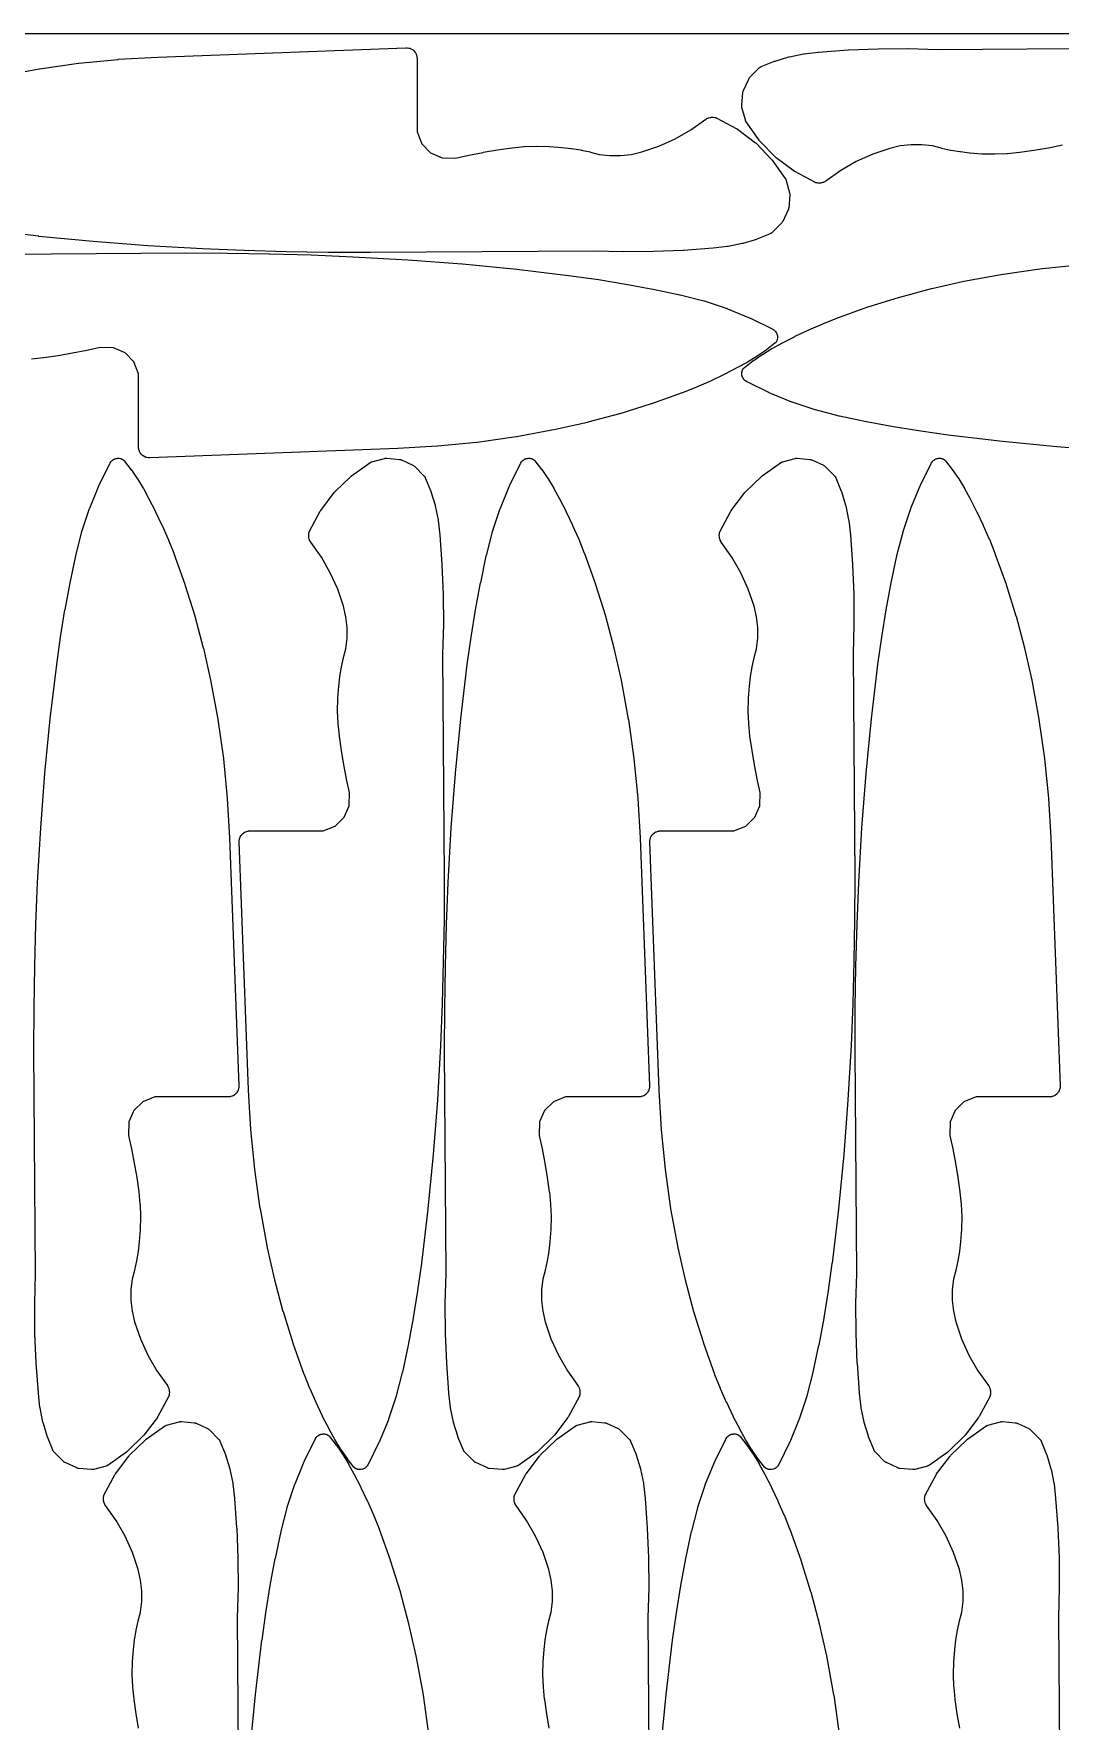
# Model space of a CAD drawing. Header units: metres. Extents: x 0 to 3000, y 0 to 1100.
# Drawn here: x 401 to 736, y 550 to 1100 of the extents above; entities that cross this region are included whole.
import ezdxf

# ---------------------------------------------------------------- set-up
doc = ezdxf.new("R2010")
doc.units = ezdxf.units.M

msp = doc.modelspace()

# ---------------------------------------------------------------- linework, layer by layer
at = {"color": 7}
msp.add_lwpolyline([(0, 0), (3000, 0), (3000, 1100), (0, 1100), (0, 0)], close=True, dxfattribs=at)
at = {"color": 1}
for points in [[(390.39, 1086.22), (403.06, 1088.55), (403.14, 1088.57), (415.88, 1090.37), (415.97, 1090.38), (428.77, 1091.66), (428.86, 1091.67), (441.71, 1092.42), (441.73, 1092.42), (441.75, 1092.42), (522.58, 1095.45), (522.67, 1095.45), (522.76, 1095.45), (522.77, 1095.44), (522.77, 1095.44), (522.86, 1095.43), (522.95, 1095.43), (523.51, 1095.34), (523.69, 1095.31), (523.87, 1095.25), (524.04, 1095.18), (524.21, 1095.1), (524.67, 1094.83), (524.83, 1094.73), (524.97, 1094.62), (525.1, 1094.49), (525.23, 1094.36), (525.57, 1093.94), (525.68, 1093.79), (525.77, 1093.63), (525.86, 1093.46), (525.92, 1093.29), (526.09, 1092.75), (526.1, 1092.74), (526.1, 1092.72), (526.12, 1092.64), (526.14, 1092.56), (526.15, 1092.55), (526.15, 1092.53), (526.16, 1092.45), (526.18, 1092.37), (526.18, 1092.35), (526.18, 1092.34), (526.18, 1092.26), (526.19, 1092.18), (526.19, 1092.16), (526.19, 1092.14), (526.19, 1068.05), (527.77, 1064.14), (527.77, 1064.14), (530.62, 1061.24), (534.33, 1059.6), (538.71, 1059.5), (543.07, 1060.45), (543.11, 1060.46), (547.72, 1061.35), (547.77, 1061.36), (552.4, 1062.13), (552.44, 1062.14), (557.09, 1062.81), (557.13, 1062.81), (557.17, 1062.82), (561.12, 1063.22), (561.24, 1063.23), (565.2, 1063.38), (565.32, 1063.39), (569.28, 1063.3), (569.4, 1063.3), (573.35, 1062.98), (573.38, 1062.97), (573.41, 1062.97), (576.44, 1062.64), (576.55, 1062.62), (579.55, 1062.13), (579.66, 1062.11), (582.63, 1061.46), (582.73, 1061.44), (585.53, 1060.68), (588.99, 1060.29), (592.51, 1060.28), (596, 1060.67), (599.45, 1061.46), (605, 1063.35), (610.34, 1065.76), (615.42, 1068.68), (620.28, 1072.14), (620.36, 1072.19), (620.44, 1072.24), (620.44, 1072.25), (620.45, 1072.25), (620.53, 1072.29), (620.61, 1072.33), (620.97, 1072.5), (621.14, 1072.57), (621.32, 1072.62), (621.7, 1072.71), (621.88, 1072.75), (622.06, 1072.77), (622.45, 1072.79), (622.64, 1072.79), (622.83, 1072.78), (623.21, 1072.73), (623.28, 1072.71), (623.35, 1072.7), (623.38, 1072.7), (623.41, 1072.69), (623.47, 1072.67), (623.54, 1072.66), (623.57, 1072.64), (623.6, 1072.64), (623.66, 1072.61), (623.72, 1072.59), (623.75, 1072.58), (623.78, 1072.56), (623.84, 1072.53), (623.9, 1072.51), (630.36, 1069.05), (630.49, 1068.97), (630.62, 1068.88), (636.44, 1064.49), (636.56, 1064.4), (636.67, 1064.29), (641.74, 1059.06), (641.85, 1058.95), (641.94, 1058.83), (646.18, 1052.85), (646.21, 1052.8), (646.24, 1052.75), (646.26, 1052.71), (646.28, 1052.68), (646.31, 1052.63), (646.34, 1052.58), (646.35, 1052.54), (646.37, 1052.5), (646.39, 1052.45), (646.42, 1052.4), (646.43, 1052.36), (646.44, 1052.32), (646.46, 1052.27), (646.48, 1052.21), (647.59, 1048.1), (647.63, 1047.93), (647.65, 1047.75), (647.66, 1047.57), (647.65, 1047.4), (647.29, 1043.27), (647.27, 1043.1), (647.23, 1042.93), (647.18, 1042.77), (647.11, 1042.61), (645.38, 1038.85), (645.3, 1038.69), (645.2, 1038.54), (645.09, 1038.4), (644.98, 1038.27), (641.96, 1035.26), (641.96, 1035.25), (641.95, 1035.25), (641.88, 1035.18), (641.82, 1035.12), (641.81, 1035.12), (641.81, 1035.11), (641.73, 1035.06), (641.66, 1035.01), (641.65, 1035), (641.65, 1035), (641.57, 1034.95), (641.49, 1034.91), (641.48, 1034.9), (641.48, 1034.9), (641.4, 1034.86), (641.31, 1034.82), (641.31, 1034.82), (641.3, 1034.82), (636.96, 1033.05), (636.78, 1032.99), (632.31, 1031.63), (632.13, 1031.59), (627.55, 1030.65), (627.37, 1030.62), (622.71, 1030.1), (622.67, 1030.1), (622.64, 1030.1), (612.99, 1029.38), (612.92, 1029.38), (603.25, 1028.99), (603.19, 1028.98), (593.52, 1028.92), (593.45, 1028.92), (583.81, 1029.18), (510.93, 1028.65), (510.92, 1028.65), (510.91, 1028.65), (497.26, 1028.71), (497.24, 1028.71), (483.6, 1028.93), (483.57, 1028.93), (469.94, 1029.32), (469.91, 1029.32), (456.28, 1029.87), (456.26, 1029.87), (456.25, 1029.87), (438.49, 1030.87), (438.44, 1030.87), (420.71, 1032.24), (420.67, 1032.24), (402.96, 1033.97), (402.92, 1033.98), (385.25, 1036.07)], [(736.55, 1063.64), (731.94, 1062.75), (731.89, 1062.74), (727.26, 1061.97), (727.22, 1061.96), (722.57, 1061.29), (722.53, 1061.29), (722.49, 1061.28), (718.54, 1060.88), (718.42, 1060.88), (714.46, 1060.72), (714.34, 1060.72), (710.38, 1060.8), (710.26, 1060.8), (706.31, 1061.12), (706.28, 1061.13), (706.25, 1061.13), (703.22, 1061.47), (703.11, 1061.48), (700.11, 1061.97), (700.01, 1061.99), (697.03, 1062.64), (696.93, 1062.66), (694.13, 1063.42), (690.67, 1063.81), (687.15, 1063.82), (683.66, 1063.43), (680.21, 1062.64), (674.66, 1060.75), (669.32, 1058.34), (664.24, 1055.42), (659.38, 1051.96), (659.3, 1051.91), (659.22, 1051.86), (659.22, 1051.85), (659.21, 1051.85), (659.13, 1051.81), (659.05, 1051.77), (658.69, 1051.6), (658.52, 1051.53), (658.34, 1051.48), (657.96, 1051.39), (657.78, 1051.35), (657.6, 1051.33), (657.21, 1051.31), (657.02, 1051.31), (656.83, 1051.32), (656.45, 1051.38), (656.38, 1051.39), (656.32, 1051.4), (656.28, 1051.4), (656.25, 1051.41), (656.19, 1051.43), (656.13, 1051.45), (656.1, 1051.46), (656.06, 1051.46), (656, 1051.49), (655.94, 1051.51), (655.91, 1051.52), (655.88, 1051.54), (655.82, 1051.57), (655.76, 1051.6), (649.3, 1055.06), (649.17, 1055.13), (649.04, 1055.22), (643.22, 1059.61), (643.11, 1059.71), (642.99, 1059.81), (637.92, 1065.04), (637.81, 1065.15), (637.72, 1065.28), (633.48, 1071.26), (633.45, 1071.3), (633.42, 1071.35), (633.4, 1071.39), (633.38, 1071.42), (633.35, 1071.47), (633.32, 1071.52), (633.31, 1071.56), (633.29, 1071.6), (633.27, 1071.65), (633.25, 1071.7), (633.23, 1071.74), (633.22, 1071.78), (633.2, 1071.83), (633.19, 1071.89), (632.07, 1076), (632.03, 1076.18), (632.01, 1076.35), (632, 1076.53), (632.01, 1076.7), (632.37, 1080.83), (632.39, 1081), (632.43, 1081.17), (632.48, 1081.33), (632.55, 1081.49), (634.28, 1085.25), (634.37, 1085.41), (634.46, 1085.56), (634.57, 1085.7), (634.68, 1085.83), (637.7, 1088.85), (637.7, 1088.85), (637.71, 1088.86), (637.78, 1088.92), (637.84, 1088.98), (637.85, 1088.98), (637.86, 1088.99), (637.93, 1089.04), (638, 1089.09), (638.01, 1089.1), (638.01, 1089.1), (638.09, 1089.15), (638.17, 1089.2), (638.18, 1089.2), (638.18, 1089.2), (638.27, 1089.24), (638.35, 1089.28), (638.35, 1089.28), (638.36, 1089.28), (642.7, 1091.05), (642.88, 1091.11), (647.35, 1092.47), (647.53, 1092.51), (652.11, 1093.45), (652.29, 1093.48), (656.95, 1094), (656.99, 1094), (657.02, 1094), (666.67, 1094.72), (666.74, 1094.72), (676.41, 1095.11), (676.47, 1095.12), (686.15, 1095.18), (686.21, 1095.18), (695.85, 1094.92), (768.73, 1095.45)], [(377.85, 1028.03), (450.73, 1028.55), (450.74, 1028.55), (450.75, 1028.55), (464.4, 1028.5), (464.42, 1028.5), (478.06, 1028.27), (478.09, 1028.27), (491.72, 1027.89), (491.75, 1027.89), (505.38, 1027.34), (505.4, 1027.34), (505.41, 1027.34), (523.18, 1026.34), (523.22, 1026.34), (540.95, 1024.97), (540.99, 1024.97), (558.7, 1023.24), (558.74, 1023.23), (576.41, 1021.13), (576.43, 1021.13), (576.45, 1021.13), (585.32, 1019.88), (585.36, 1019.87), (594.2, 1018.43), (594.24, 1018.42), (603.05, 1016.78), (603.09, 1016.77), (611.86, 1014.94), (611.9, 1014.92), (611.94, 1014.91), (619.61, 1012.94), (619.75, 1012.9), (627.25, 1010.41), (627.38, 1010.36), (634.7, 1007.35), (634.83, 1007.3), (641.93, 1003.79), (641.95, 1003.78), (641.97, 1003.77), (642.03, 1003.73), (642.1, 1003.69), (642.12, 1003.68), (642.14, 1003.67), (642.46, 1003.46), (642.62, 1003.34), (642.77, 1003.21), (642.9, 1003.07), (643.02, 1002.91), (643.23, 1002.6), (643.33, 1002.44), (643.41, 1002.27), (643.48, 1002.09), (643.53, 1001.91), (643.61, 1001.54), (643.65, 1001.35), (643.66, 1001.16), (643.66, 1000.96), (643.63, 1000.77), (643.57, 1000.39), (643.56, 1000.33), (643.55, 1000.28), (643.53, 1000.24), (643.52, 1000.19), (643.51, 1000.14), (643.49, 1000.09), (643.48, 1000.05), (643.46, 1000.01), (643.44, 999.96), (643.42, 999.91), (643.4, 999.87), (643.38, 999.83), (643.36, 999.78), (643.34, 999.74), (643.31, 999.7), (643.29, 999.66), (643.26, 999.61), (643.23, 999.57), (643.2, 999.53), (643.18, 999.5), (643.14, 999.46), (643.11, 999.42), (643.08, 999.38), (643.05, 999.35), (643.01, 999.31), (642.97, 999.27), (642.94, 999.24), (642.91, 999.21), (642.86, 999.18), (642.83, 999.15), (640.02, 996.96), (639.93, 996.89), (637, 994.87), (636.91, 994.8), (633.88, 992.95), (633.78, 992.89), (630.64, 991.21), (630.63, 991.2), (630.61, 991.19), (626.28, 988.95), (626.22, 988.92), (621.82, 986.82), (621.76, 986.79), (617.29, 984.84), (617.23, 984.81), (612.7, 982.99), (612.66, 982.98), (612.63, 982.97), (602.56, 979.36), (602.48, 979.34), (592.27, 976.15), (592.19, 976.12), (581.86, 973.36), (581.78, 973.34), (571.34, 971), (571.31, 971), (571.27, 970.99), (558.6, 968.65), (558.52, 968.64), (545.78, 966.83), (545.7, 966.82), (532.89, 965.55), (532.8, 965.54), (519.95, 964.79), (519.93, 964.79), (519.91, 964.79), (439.08, 961.76), (438.99, 961.76), (438.9, 961.76), (438.89, 961.76), (438.89, 961.76), (438.8, 961.77), (438.71, 961.78), (438.15, 961.87), (437.97, 961.9), (437.79, 961.96), (437.62, 962.03), (437.46, 962.11), (436.99, 962.38), (436.83, 962.48), (436.69, 962.59), (436.56, 962.72), (436.43, 962.85), (436.09, 963.27), (435.98, 963.42), (435.89, 963.58), (435.81, 963.75), (435.74, 963.92), (435.57, 964.45), (435.56, 964.47), (435.56, 964.49), (435.54, 964.56), (435.52, 964.64), (435.52, 964.66), (435.51, 964.68), (435.5, 964.76), (435.49, 964.84), (435.48, 964.85), (435.48, 964.87), (435.48, 964.95), (435.47, 965.03), (435.47, 965.05), (435.47, 965.07), (435.47, 989.15), (433.89, 993.07), (433.89, 993.07), (431.05, 995.97), (427.33, 997.6), (422.95, 997.7), (418.59, 996.76), (418.55, 996.75), (413.94, 995.86), (413.89, 995.85), (409.26, 995.07), (409.22, 995.07), (404.57, 994.4), (404.53, 994.4), (404.49, 994.39), (400.54, 993.99)], [(752.44, 963.98), (734.71, 965.34), (734.67, 965.35), (716.96, 967.08), (716.92, 967.08), (699.25, 969.18), (699.23, 969.19), (699.21, 969.19), (690.34, 970.43), (690.3, 970.44), (681.46, 971.89), (681.42, 971.89), (672.61, 973.53), (672.57, 973.54), (663.81, 975.38), (663.76, 975.39), (663.72, 975.4), (656.05, 977.38), (655.91, 977.41), (648.41, 979.91), (648.28, 979.96), (640.96, 982.96), (640.84, 983.02), (633.73, 986.53), (633.71, 986.54), (633.69, 986.55), (633.63, 986.58), (633.56, 986.62), (633.54, 986.63), (633.52, 986.65), (633.2, 986.86), (633.04, 986.97), (632.9, 987.1), (632.76, 987.25), (632.64, 987.4), (632.43, 987.71), (632.33, 987.87), (632.25, 988.04), (632.18, 988.22), (632.13, 988.4), (632.05, 988.77), (632.01, 988.96), (632, 989.16), (632, 989.35), (632.03, 989.55), (632.09, 989.93), (632.11, 989.98), (632.11, 990.03), (632.13, 990.08), (632.14, 990.12), (632.15, 990.17), (632.17, 990.22), (632.18, 990.26), (632.2, 990.31), (632.22, 990.36), (632.24, 990.4), (632.26, 990.44), (632.28, 990.49), (632.3, 990.53), (632.33, 990.58), (632.35, 990.62), (632.37, 990.66), (632.4, 990.7), (632.43, 990.74), (632.46, 990.78), (632.49, 990.82), (632.52, 990.86), (632.55, 990.9), (632.58, 990.93), (632.61, 990.97), (632.65, 991), (632.69, 991.04), (632.72, 991.07), (632.76, 991.1), (632.8, 991.14), (632.84, 991.17), (635.64, 993.36), (635.73, 993.42), (638.66, 995.45), (638.75, 995.51), (641.78, 997.37), (641.88, 997.42), (645.02, 999.11), (645.03, 999.11), (645.05, 999.12), (649.38, 1001.36), (649.44, 1001.39), (653.84, 1003.49), (653.9, 1003.52), (658.37, 1005.48), (658.43, 1005.5), (662.96, 1007.32), (663, 1007.33), (663.03, 1007.35), (673.1, 1010.95), (673.18, 1010.98), (683.39, 1014.17), (683.47, 1014.19), (693.8, 1016.95), (693.88, 1016.97), (704.32, 1019.31), (704.35, 1019.32), (704.39, 1019.33), (717.06, 1021.66), (717.14, 1021.67), (729.88, 1023.48), (729.97, 1023.49), (742.77, 1024.77)], [(435.45, 547.77), (434.67, 552.4), (434.66, 552.44), (434, 557.09), (433.99, 557.13), (433.99, 557.17), (433.59, 561.12), (433.58, 561.24), (433.42, 565.2), (433.42, 565.32), (433.5, 569.28), (433.51, 569.4), (433.83, 573.35), (433.83, 573.38), (433.83, 573.41), (434.17, 576.44), (434.18, 576.55), (434.67, 579.55), (434.69, 579.66), (435.34, 582.63), (435.37, 582.73), (436.12, 585.53), (436.52, 588.99), (436.52, 592.51), (436.13, 596), (435.35, 599.45), (433.46, 605), (431.04, 610.34), (428.12, 615.42), (424.66, 620.28), (424.61, 620.36), (424.56, 620.44), (424.56, 620.44), (424.55, 620.45), (424.51, 620.53), (424.47, 620.61), (424.31, 620.97), (424.24, 621.14), (424.18, 621.32), (424.09, 621.7), (424.06, 621.88), (424.04, 622.06), (424.01, 622.45), (424.01, 622.64), (424.03, 622.83), (424.08, 623.21), (424.09, 623.28), (424.1, 623.35), (424.11, 623.38), (424.11, 623.41), (424.13, 623.47), (424.15, 623.54), (424.16, 623.57), (424.17, 623.6), (424.19, 623.66), (424.21, 623.72), (424.23, 623.75), (424.24, 623.78), (424.27, 623.84), (424.3, 623.9), (427.76, 630.36), (427.84, 630.49), (427.93, 630.62), (432.31, 636.44), (432.41, 636.56), (432.52, 636.67), (437.74, 641.74), (437.86, 641.85), (437.98, 641.94), (443.96, 646.18), (444.01, 646.21), (444.05, 646.24), (444.09, 646.26), (444.12, 646.28), (444.18, 646.31), (444.23, 646.34), (444.26, 646.35), (444.3, 646.37), (444.35, 646.39), (444.41, 646.42), (444.44, 646.43), (444.48, 646.44), (444.54, 646.46), (444.59, 646.48), (448.71, 647.59), (448.88, 647.63), (449.05, 647.65), (449.23, 647.66), (449.41, 647.65), (453.53, 647.29), (453.7, 647.27), (453.87, 647.23), (454.04, 647.18), (454.2, 647.11), (457.96, 645.38), (458.11, 645.3), (458.26, 645.2), (458.4, 645.09), (458.53, 644.98), (461.55, 641.96), (461.55, 641.96), (461.56, 641.95), (461.62, 641.88), (461.68, 641.82), (461.69, 641.81), (461.69, 641.81), (461.74, 641.73), (461.8, 641.66), (461.8, 641.65), (461.81, 641.65), (461.85, 641.57), (461.9, 641.49), (461.9, 641.48), (461.91, 641.48), (461.94, 641.4), (461.98, 641.31), (461.99, 641.31), (461.99, 641.3), (463.75, 636.96), (463.81, 636.78), (465.17, 632.31), (465.22, 632.13), (466.16, 627.55), (466.18, 627.37), (466.7, 622.71), (466.7, 622.67), (466.71, 622.64), (467.42, 612.99), (467.43, 612.92), (467.82, 603.25), (467.82, 603.19), (467.89, 593.52), (467.89, 593.45), (467.63, 583.81), (468.15, 510.93)], [(471.84, 540.99), (473.57, 558.7), (473.57, 558.74), (475.67, 576.41), (475.68, 576.43), (475.68, 576.45), (476.92, 585.32), (476.93, 585.36), (478.38, 594.2), (478.38, 594.24), (480.02, 603.05), (480.03, 603.09), (481.87, 611.86), (481.88, 611.9), (481.89, 611.94), (483.86, 619.61), (483.9, 619.75), (486.4, 627.25), (486.45, 627.38), (489.45, 634.7), (489.51, 634.83), (493.02, 641.93), (493.03, 641.95), (493.04, 641.97), (493.07, 642.03), (493.11, 642.1), (493.12, 642.12), (493.14, 642.14), (493.35, 642.46), (493.46, 642.62), (493.59, 642.77), (493.74, 642.9), (493.89, 643.02), (494.2, 643.23), (494.36, 643.33), (494.53, 643.41), (494.71, 643.48), (494.89, 643.53), (495.26, 643.61), (495.45, 643.65), (495.65, 643.66), (495.84, 643.66), (496.04, 643.63), (496.42, 643.57), (496.47, 643.56), (496.52, 643.55), (496.57, 643.53), (496.61, 643.52), (496.66, 643.51), (496.71, 643.49), (496.75, 643.48), (496.8, 643.46), (496.84, 643.44), (496.89, 643.42), (496.93, 643.4), (496.98, 643.38), (497.02, 643.36), (497.07, 643.34), (497.11, 643.31), (497.15, 643.29), (497.19, 643.26), (497.23, 643.23), (497.27, 643.2), (497.31, 643.18), (497.35, 643.14), (497.39, 643.11), (497.42, 643.08), (497.46, 643.05), (497.49, 643.01), (497.53, 642.97), (497.56, 642.94), (497.59, 642.91), (497.63, 642.86), (497.66, 642.83), (499.85, 640.02), (499.91, 639.93), (501.94, 637), (502, 636.91), (503.86, 633.88), (503.91, 633.78), (505.6, 630.64), (505.6, 630.63), (505.61, 630.61), (507.85, 626.28), (507.88, 626.22), (509.98, 621.82), (510.01, 621.76), (511.97, 617.29), (511.99, 617.23), (513.81, 612.7), (513.82, 612.66), (513.84, 612.63), (517.44, 602.56), (517.47, 602.48), (520.66, 592.27), (520.68, 592.19), (523.44, 581.86), (523.46, 581.78), (525.8, 571.34), (525.81, 571.31), (525.82, 571.27), (528.15, 558.6), (528.16, 558.52), (529.97, 545.78)], [(569.23, 547.77), (568.46, 552.4), (568.45, 552.44), (567.78, 557.09), (567.78, 557.13), (567.77, 557.17), (567.37, 561.12), (567.36, 561.24), (567.21, 565.2), (567.2, 565.32), (567.29, 569.28), (567.29, 569.4), (567.61, 573.35), (567.62, 573.38), (567.62, 573.41), (567.95, 576.44), (567.97, 576.55), (568.46, 579.55), (568.48, 579.66), (569.13, 582.63), (569.15, 582.73), (569.91, 585.53), (570.3, 588.99), (570.31, 592.51), (569.92, 596), (569.13, 599.45), (567.24, 605), (564.83, 610.34), (561.91, 615.42), (558.45, 620.28), (558.4, 620.36), (558.35, 620.44), (558.34, 620.44), (558.34, 620.45), (558.3, 620.53), (558.26, 620.61), (558.09, 620.97), (558.02, 621.14), (557.97, 621.32), (557.88, 621.7), (557.84, 621.88), (557.82, 622.06), (557.8, 622.45), (557.8, 622.64), (557.81, 622.83), (557.87, 623.21), (557.88, 623.28), (557.89, 623.35), (557.89, 623.38), (557.9, 623.41), (557.92, 623.47), (557.93, 623.54), (557.95, 623.57), (557.95, 623.6), (557.98, 623.66), (558, 623.72), (558.01, 623.75), (558.03, 623.78), (558.06, 623.84), (558.08, 623.9), (561.54, 630.36), (561.62, 630.49), (561.71, 630.62), (566.1, 636.44), (566.19, 636.56), (566.3, 636.67), (571.53, 641.74), (571.64, 641.85), (571.76, 641.94), (577.75, 646.18), (577.79, 646.21), (577.84, 646.24), (577.88, 646.26), (577.91, 646.28), (577.96, 646.31), (578.01, 646.34), (578.05, 646.35), (578.09, 646.37), (578.14, 646.39), (578.19, 646.42), (578.23, 646.43), (578.27, 646.44), (578.32, 646.46), (578.38, 646.48), (582.49, 647.59), (582.67, 647.63), (582.84, 647.65), (583.02, 647.66), (583.19, 647.65), (587.32, 647.29), (587.49, 647.27), (587.66, 647.23), (587.82, 647.18), (587.98, 647.11), (591.74, 645.38), (591.9, 645.3), (592.05, 645.2), (592.19, 645.09), (592.32, 644.98), (595.34, 641.96), (595.34, 641.96), (595.35, 641.95), (595.41, 641.88), (595.47, 641.82), (595.47, 641.81), (595.48, 641.81), (595.53, 641.73), (595.58, 641.66), (595.59, 641.65), (595.59, 641.65), (595.64, 641.57), (595.68, 641.49), (595.69, 641.48), (595.69, 641.48), (595.73, 641.4), (595.77, 641.31), (595.77, 641.31), (595.77, 641.3), (597.54, 636.96), (597.6, 636.78), (598.96, 632.31), (599, 632.13), (599.94, 627.55), (599.97, 627.37), (600.49, 622.71), (600.49, 622.67), (600.49, 622.64), (601.21, 612.99), (601.21, 612.92), (601.6, 603.25), (601.61, 603.19), (601.67, 593.52), (601.67, 593.45), (601.41, 583.81), (601.94, 510.93)], [(605.62, 540.99), (607.35, 558.7), (607.36, 558.74), (609.46, 576.41), (609.46, 576.43), (609.46, 576.45), (610.71, 585.32), (610.72, 585.36), (612.16, 594.2), (612.17, 594.24), (613.81, 603.05), (613.82, 603.09), (615.65, 611.86), (615.67, 611.9), (615.68, 611.94), (617.65, 619.61), (617.69, 619.75), (620.19, 627.25), (620.23, 627.38), (623.24, 634.7), (623.3, 634.83), (626.8, 641.93), (626.81, 641.95), (626.82, 641.97), (626.86, 642.03), (626.9, 642.1), (626.91, 642.12), (626.92, 642.14), (627.13, 642.46), (627.25, 642.62), (627.38, 642.77), (627.52, 642.9), (627.68, 643.02), (627.99, 643.23), (628.15, 643.33), (628.32, 643.41), (628.5, 643.48), (628.68, 643.53), (629.05, 643.61), (629.24, 643.65), (629.43, 643.66), (629.63, 643.66), (629.82, 643.63), (630.21, 643.57), (630.26, 643.56), (630.31, 643.55), (630.35, 643.53), (630.4, 643.52), (630.45, 643.51), (630.5, 643.49), (630.54, 643.48), (630.58, 643.46), (630.63, 643.44), (630.68, 643.42), (630.72, 643.4), (630.76, 643.38), (630.81, 643.36), (630.85, 643.34), (630.89, 643.31), (630.93, 643.29), (630.98, 643.26), (631.02, 643.23), (631.06, 643.2), (631.09, 643.18), (631.13, 643.14), (631.17, 643.11), (631.21, 643.08), (631.24, 643.05), (631.28, 643.01), (631.32, 642.97), (631.35, 642.94), (631.38, 642.91), (631.41, 642.86), (631.44, 642.83), (633.63, 640.02), (633.7, 639.93), (635.72, 637), (635.79, 636.91), (637.64, 633.88), (637.7, 633.78), (639.38, 630.64), (639.39, 630.63), (639.4, 630.61), (641.64, 626.28), (641.67, 626.22), (643.77, 621.82), (643.8, 621.76), (645.75, 617.29), (645.78, 617.23), (647.6, 612.7), (647.61, 612.66), (647.62, 612.63), (651.23, 602.56), (651.25, 602.48), (654.44, 592.27), (654.47, 592.19), (657.23, 581.86), (657.25, 581.78), (659.59, 571.34), (659.59, 571.31), (659.6, 571.27), (661.94, 558.6), (661.95, 558.52), (663.76, 545.78)], [(703.02, 547.77), (702.24, 552.4), (702.24, 552.44), (701.57, 557.09), (701.56, 557.13), (701.56, 557.17), (701.16, 561.12), (701.15, 561.24), (700.99, 565.2), (700.99, 565.32), (701.07, 569.28), (701.08, 569.4), (701.4, 573.35), (701.4, 573.38), (701.4, 573.41), (701.74, 576.44), (701.75, 576.55), (702.25, 579.55), (702.27, 579.66), (702.91, 582.63), (702.94, 582.73), (703.7, 585.53), (704.09, 588.99), (704.09, 592.51), (703.7, 596), (702.92, 599.45), (701.03, 605), (698.61, 610.34), (695.69, 615.42), (692.23, 620.28), (692.18, 620.36), (692.13, 620.44), (692.13, 620.44), (692.13, 620.45), (692.08, 620.53), (692.04, 620.61), (691.88, 620.97), (691.81, 621.14), (691.76, 621.32), (691.66, 621.7), (691.63, 621.88), (691.61, 622.06), (691.59, 622.45), (691.58, 622.64), (691.6, 622.83), (691.65, 623.21), (691.66, 623.28), (691.67, 623.35), (691.68, 623.38), (691.69, 623.41), (691.7, 623.47), (691.72, 623.54), (691.73, 623.57), (691.74, 623.6), (691.76, 623.66), (691.79, 623.72), (691.8, 623.75), (691.81, 623.78), (691.84, 623.84), (691.87, 623.9), (695.33, 630.36), (695.41, 630.49), (695.5, 630.62), (699.88, 636.44), (699.98, 636.56), (700.09, 636.67), (705.31, 641.74), (705.43, 641.85), (705.55, 641.94), (711.53, 646.18), (711.58, 646.21), (711.63, 646.24), (711.66, 646.26), (711.7, 646.28), (711.75, 646.31), (711.8, 646.34), (711.83, 646.35), (711.87, 646.37), (711.92, 646.39), (711.98, 646.42), (712.02, 646.43), (712.05, 646.44), (712.11, 646.46), (712.16, 646.48), (716.28, 647.59), (716.45, 647.63), (716.63, 647.65), (716.8, 647.66), (716.98, 647.65), (721.1, 647.29), (721.28, 647.27), (721.44, 647.23), (721.61, 647.18), (721.77, 647.11), (725.53, 645.38), (725.69, 645.3), (725.84, 645.2), (725.97, 645.09), (726.1, 644.98), (729.12, 641.96), (729.13, 641.96), (729.13, 641.95), (729.19, 641.88), (729.25, 641.82), (729.26, 641.81), (729.26, 641.81), (729.32, 641.73), (729.37, 641.66), (729.37, 641.65), (729.38, 641.65), (729.42, 641.57), (729.47, 641.49), (729.47, 641.48), (729.48, 641.48), (729.52, 641.4), (729.55, 641.31), (729.56, 641.31), (729.56, 641.3), (731.32, 636.96), (731.39, 636.78), (732.74, 632.31), (732.79, 632.13), (733.73, 627.55), (733.76, 627.37), (734.27, 622.71), (734.28, 622.67), (734.28, 622.64), (735, 612.99), (735, 612.92), (735.39, 603.25), (735.39, 603.19), (735.46, 593.52), (735.46, 593.45), (735.2, 583.81), (735.72, 510.93)]]:
    msp.add_lwpolyline(points, dxfattribs=at)
for points in [[(436.84, 751.89), (433.94, 749.05), (432.31, 745.33), (432.21, 740.95), (433.15, 736.59), (433.16, 736.55), (434.05, 731.94), (434.06, 731.89), (434.84, 727.26), (434.84, 727.22), (435.51, 722.57), (435.52, 722.53), (435.52, 722.49), (435.92, 718.54), (435.93, 718.42), (436.09, 714.46), (436.09, 714.34), (436.01, 710.38), (436, 710.26), (435.68, 706.31), (435.68, 706.28), (435.68, 706.25), (435.34, 703.22), (435.33, 703.11), (434.83, 700.11), (434.81, 700.01), (434.17, 697.03), (434.14, 696.93), (433.38, 694.13), (432.99, 690.67), (432.99, 687.15), (433.38, 683.66), (434.16, 680.21), (436.05, 674.66), (438.47, 669.32), (441.39, 664.24), (444.85, 659.38), (444.9, 659.3), (444.95, 659.22), (444.95, 659.22), (444.95, 659.21), (444.99, 659.13), (445.04, 659.05), (445.2, 658.69), (445.27, 658.52), (445.32, 658.34), (445.42, 657.96), (445.45, 657.78), (445.47, 657.6), (445.49, 657.21), (445.5, 657.02), (445.48, 656.83), (445.43, 656.45), (445.42, 656.38), (445.41, 656.32), (445.4, 656.28), (445.39, 656.25), (445.38, 656.19), (445.36, 656.13), (445.35, 656.1), (445.34, 656.06), (445.32, 656), (445.29, 655.94), (445.28, 655.91), (445.27, 655.88), (445.24, 655.82), (445.21, 655.76), (441.75, 649.3), (441.67, 649.17), (441.58, 649.04), (437.2, 643.22), (437.1, 643.11), (436.99, 642.99), (431.77, 637.92), (431.65, 637.81), (431.53, 637.72), (425.55, 633.48), (425.5, 633.45), (425.45, 633.42), (425.42, 633.4), (425.38, 633.38), (425.33, 633.35), (425.28, 633.32), (425.24, 633.31), (425.21, 633.29), (425.15, 633.27), (425.1, 633.25), (425.06, 633.23), (425.03, 633.22), (424.97, 633.2), (424.92, 633.19), (420.8, 632.07), (420.63, 632.03), (420.45, 632.01), (420.28, 632), (420.1, 632.01), (415.98, 632.37), (415.8, 632.39), (415.64, 632.43), (415.47, 632.48), (415.31, 632.55), (411.55, 634.28), (411.39, 634.37), (411.24, 634.46), (411.1, 634.57), (410.98, 634.68), (407.96, 637.7), (407.95, 637.7), (407.95, 637.71), (407.89, 637.78), (407.83, 637.84), (407.82, 637.85), (407.82, 637.86), (407.76, 637.93), (407.71, 638), (407.71, 638.01), (407.7, 638.01), (407.66, 638.09), (407.61, 638.17), (407.61, 638.18), (407.6, 638.18), (407.56, 638.27), (407.52, 638.35), (407.52, 638.35), (407.52, 638.36), (405.76, 642.7), (405.69, 642.88), (404.34, 647.35), (404.29, 647.53), (403.35, 652.11), (403.32, 652.29), (402.81, 656.95), (402.8, 656.99), (402.8, 657.02), (402.08, 666.67), (402.08, 666.74), (401.69, 676.41), (401.69, 676.47), (401.62, 686.15), (401.62, 686.21), (401.88, 695.85), (401.36, 768.73), (401.36, 768.74), (401.36, 768.75), (401.41, 782.4), (401.42, 782.42), (401.64, 796.06), (401.64, 796.09), (402.02, 809.72), (402.02, 809.75), (402.57, 823.38), (402.58, 823.4), (402.58, 823.41), (403.57, 841.18), (403.57, 841.22), (404.94, 858.95), (404.94, 858.99), (406.68, 876.7), (406.68, 876.74), (408.78, 894.41), (408.78, 894.43), (408.78, 894.45), (410.03, 903.32), (410.04, 903.36), (411.48, 912.2), (411.49, 912.24), (413.13, 921.05), (413.14, 921.09), (414.98, 929.86), (414.99, 929.9), (415, 929.94), (416.97, 937.61), (417.01, 937.75), (419.51, 945.25), (419.55, 945.38), (422.56, 952.7), (422.62, 952.83), (426.12, 959.93), (426.13, 959.95), (426.14, 959.97), (426.18, 960.03), (426.22, 960.1), (426.23, 960.12), (426.24, 960.14), (426.46, 960.46), (426.57, 960.62), (426.7, 960.77), (426.84, 960.9), (427, 961.02), (427.31, 961.23), (427.47, 961.33), (427.64, 961.41), (427.82, 961.48), (428, 961.53), (428.37, 961.61), (428.56, 961.65), (428.75, 961.66), (428.95, 961.66), (429.14, 961.63), (429.53, 961.57), (429.58, 961.56), (429.63, 961.55), (429.67, 961.53), (429.72, 961.52), (429.77, 961.51), (429.82, 961.49), (429.86, 961.48), (429.9, 961.46), (429.95, 961.44), (430, 961.42), (430.04, 961.4), (430.08, 961.38), (430.13, 961.36), (430.18, 961.34), (430.21, 961.31), (430.26, 961.29), (430.3, 961.26), (430.34, 961.23), (430.38, 961.2), (430.42, 961.18), (430.45, 961.14), (430.5, 961.11), (430.53, 961.08), (430.56, 961.05), (430.6, 961.01), (430.64, 960.97), (430.67, 960.94), (430.7, 960.91), (430.73, 960.86), (430.77, 960.83), (432.95, 958.02), (433.02, 957.93), (435.05, 955), (435.11, 954.91), (436.96, 951.88), (437.02, 951.78), (438.7, 948.64), (438.71, 948.63), (438.72, 948.61), (440.96, 944.28), (440.99, 944.22), (443.09, 939.82), (443.12, 939.76), (445.08, 935.29), (445.1, 935.23), (446.92, 930.7), (446.93, 930.66), (446.94, 930.63), (450.55, 920.56), (450.58, 920.48), (453.76, 910.27), (453.79, 910.19), (456.55, 899.86), (456.57, 899.78), (458.91, 889.34), (458.92, 889.31), (458.92, 889.27), (461.26, 876.6), (461.27, 876.52), (463.08, 863.78), (463.09, 863.7), (464.36, 850.89), (464.37, 850.8), (465.12, 837.95), (465.12, 837.93), (465.12, 837.91), (468.15, 757.08), (468.15, 756.99), (468.15, 756.9), (468.15, 756.89), (468.15, 756.89), (468.14, 756.8), (468.13, 756.71), (468.05, 756.15), (468.01, 755.97), (467.96, 755.79), (467.89, 755.62), (467.8, 755.46), (467.53, 754.99), (467.43, 754.83), (467.32, 754.69), (467.2, 754.56), (467.06, 754.43), (466.64, 754.09), (466.49, 753.98), (466.33, 753.89), (466.16, 753.81), (465.99, 753.74), (465.46, 753.57), (465.44, 753.56), (465.43, 753.56), (465.35, 753.54), (465.27, 753.52), (465.25, 753.52), (465.24, 753.51), (465.16, 753.5), (465.07, 753.49), (465.06, 753.48), (465.04, 753.48), (464.96, 753.48), (464.88, 753.47), (464.86, 753.47), (464.85, 753.47), (440.76, 753.47), (436.84, 751.89)], [(499.56, 841.77), (502.46, 844.62), (504.09, 848.33), (504.19, 852.71), (503.25, 857.07), (503.24, 857.11), (502.35, 861.72), (502.34, 861.77), (501.56, 866.4), (501.56, 866.44), (500.89, 871.09), (500.88, 871.13), (500.88, 871.17), (500.48, 875.12), (500.47, 875.24), (500.31, 879.2), (500.31, 879.32), (500.39, 883.28), (500.4, 883.4), (500.72, 887.35), (500.72, 887.38), (500.73, 887.41), (501.06, 890.44), (501.08, 890.55), (501.57, 893.55), (501.59, 893.66), (502.23, 896.63), (502.26, 896.73), (503.02, 899.53), (503.41, 902.99), (503.41, 906.51), (503.02, 910), (502.24, 913.45), (500.35, 919), (497.93, 924.34), (495.01, 929.42), (491.55, 934.28), (491.5, 934.36), (491.45, 934.44), (491.45, 934.44), (491.45, 934.45), (491.41, 934.53), (491.36, 934.61), (491.2, 934.97), (491.13, 935.14), (491.08, 935.32), (490.98, 935.7), (490.95, 935.88), (490.93, 936.06), (490.91, 936.45), (490.91, 936.64), (490.92, 936.83), (490.97, 937.21), (490.98, 937.28), (490.99, 937.35), (491, 937.38), (491.01, 937.41), (491.03, 937.47), (491.04, 937.54), (491.05, 937.57), (491.06, 937.6), (491.09, 937.66), (491.11, 937.72), (491.12, 937.75), (491.13, 937.78), (491.16, 937.84), (491.19, 937.9), (494.65, 944.36), (494.73, 944.49), (494.82, 944.62), (499.2, 950.44), (499.3, 950.56), (499.41, 950.67), (504.63, 955.74), (504.75, 955.85), (504.87, 955.94), (510.85, 960.18), (510.9, 960.21), (510.95, 960.24), (510.98, 960.26), (511.02, 960.28), (511.07, 960.31), (511.12, 960.34), (511.16, 960.35), (511.19, 960.37), (511.25, 960.39), (511.3, 960.42), (511.34, 960.43), (511.38, 960.44), (511.43, 960.46), (511.48, 960.48), (515.6, 961.59), (515.77, 961.63), (515.95, 961.65), (516.12, 961.66), (516.3, 961.65), (520.43, 961.29), (520.6, 961.27), (520.77, 961.23), (520.93, 961.18), (521.09, 961.11), (524.85, 959.38), (525.01, 959.3), (525.16, 959.2), (525.3, 959.09), (525.43, 958.98), (528.44, 955.96), (528.45, 955.96), (528.45, 955.95), (528.51, 955.88), (528.57, 955.82), (528.58, 955.81), (528.58, 955.81), (528.64, 955.73), (528.69, 955.66), (528.69, 955.65), (528.7, 955.65), (528.75, 955.57), (528.79, 955.49), (528.8, 955.48), (528.8, 955.48), (528.84, 955.4), (528.88, 955.31), (528.88, 955.31), (528.88, 955.3), (530.65, 950.96), (530.71, 950.78), (532.06, 946.31), (532.11, 946.13), (533.05, 941.55), (533.08, 941.37), (533.59, 936.71), (533.6, 936.67), (533.6, 936.64), (534.32, 926.99), (534.32, 926.92), (534.71, 917.25), (534.71, 917.19), (534.78, 907.52), (534.78, 907.45), (534.52, 897.81), (535.04, 824.93), (535.04, 824.92), (535.04, 824.91), (534.99, 811.26), (534.99, 811.24), (534.76, 797.6), (534.76, 797.57), (534.38, 783.94), (534.38, 783.91), (533.83, 770.28), (533.83, 770.26), (533.83, 770.25), (532.83, 752.49), (532.83, 752.44), (531.46, 734.71), (531.46, 734.67), (529.73, 716.96), (529.72, 716.92), (527.62, 699.25), (527.62, 699.23), (527.62, 699.21), (526.37, 690.34), (526.36, 690.3), (524.92, 681.46), (524.91, 681.42), (523.27, 672.61), (523.26, 672.57), (521.43, 663.81), (521.41, 663.76), (521.4, 663.72), (519.43, 656.05), (519.39, 655.91), (516.89, 648.41), (516.85, 648.28), (513.84, 640.96), (513.78, 640.84), (510.28, 633.73), (510.27, 633.71), (510.26, 633.69), (510.22, 633.63), (510.18, 633.56), (510.17, 633.54), (510.16, 633.52), (509.95, 633.2), (509.83, 633.04), (509.7, 632.9), (509.56, 632.76), (509.4, 632.64), (509.09, 632.43), (508.93, 632.33), (508.76, 632.25), (508.58, 632.18), (508.4, 632.13), (508.03, 632.05), (507.84, 632.01), (507.65, 632), (507.45, 632), (507.26, 632.03), (506.87, 632.09), (506.82, 632.11), (506.77, 632.11), (506.73, 632.13), (506.68, 632.14), (506.63, 632.15), (506.58, 632.17), (506.54, 632.18), (506.5, 632.2), (506.45, 632.22), (506.4, 632.24), (506.36, 632.26), (506.32, 632.28), (506.27, 632.3), (506.23, 632.33), (506.19, 632.35), (506.15, 632.37), (506.1, 632.4), (506.06, 632.43), (506.02, 632.46), (505.99, 632.49), (505.95, 632.52), (505.91, 632.55), (505.87, 632.58), (505.84, 632.61), (505.8, 632.65), (505.76, 632.69), (505.73, 632.72), (505.7, 632.76), (505.67, 632.8), (505.64, 632.84), (503.45, 635.64), (503.38, 635.73), (501.36, 638.66), (501.29, 638.75), (499.44, 641.78), (499.38, 641.88), (497.7, 645.02), (497.69, 645.03), (497.68, 645.05), (495.44, 649.38), (495.41, 649.44), (493.31, 653.84), (493.28, 653.9), (491.32, 658.37), (491.3, 658.43), (489.48, 662.96), (489.47, 663), (489.46, 663.03), (485.85, 673.1), (485.82, 673.18), (482.64, 683.39), (482.61, 683.47), (479.85, 693.8), (479.83, 693.88), (477.49, 704.32), (477.49, 704.35), (477.48, 704.39), (475.14, 717.06), (475.13, 717.14), (473.32, 729.88), (473.31, 729.97), (472.04, 742.77), (472.03, 742.86), (471.28, 755.71), (471.28, 755.73), (471.28, 755.75), (468.25, 836.58), (468.25, 836.67), (468.25, 836.76), (468.25, 836.77), (468.25, 836.77), (468.26, 836.86), (468.27, 836.95), (468.36, 837.51), (468.39, 837.69), (468.45, 837.87), (468.51, 838.04), (468.6, 838.21), (468.87, 838.67), (468.97, 838.83), (469.08, 838.97), (469.2, 839.1), (469.34, 839.23), (469.76, 839.57), (469.91, 839.68), (470.07, 839.77), (470.24, 839.86), (470.41, 839.92), (470.94, 840.09), (470.96, 840.1), (470.97, 840.1), (471.05, 840.12), (471.13, 840.14), (471.15, 840.15), (471.17, 840.15), (471.25, 840.16), (471.33, 840.18), (471.34, 840.18), (471.36, 840.18), (471.44, 840.18), (471.52, 840.19), (471.54, 840.19), (471.56, 840.19), (495.64, 840.19), (499.56, 841.77)], [(570.62, 751.89), (567.73, 749.05), (566.09, 745.33), (565.99, 740.95), (566.94, 736.59), (566.95, 736.55), (567.84, 731.94), (567.85, 731.89), (568.62, 727.26), (568.63, 727.22), (569.3, 722.57), (569.3, 722.53), (569.31, 722.49), (569.71, 718.54), (569.71, 718.42), (569.87, 714.46), (569.87, 714.34), (569.79, 710.38), (569.79, 710.26), (569.47, 706.31), (569.46, 706.28), (569.46, 706.25), (569.13, 703.22), (569.11, 703.11), (568.62, 700.11), (568.6, 700.01), (567.95, 697.03), (567.93, 696.93), (567.17, 694.13), (566.78, 690.67), (566.77, 687.15), (567.16, 683.66), (567.95, 680.21), (569.84, 674.66), (572.25, 669.32), (575.17, 664.24), (578.63, 659.38), (578.68, 659.3), (578.73, 659.22), (578.74, 659.22), (578.74, 659.21), (578.78, 659.13), (578.82, 659.05), (578.99, 658.69), (579.06, 658.52), (579.11, 658.34), (579.2, 657.96), (579.24, 657.78), (579.26, 657.6), (579.28, 657.21), (579.28, 657.02), (579.27, 656.83), (579.21, 656.45), (579.2, 656.38), (579.19, 656.32), (579.19, 656.28), (579.18, 656.25), (579.16, 656.19), (579.15, 656.13), (579.13, 656.1), (579.13, 656.06), (579.1, 656), (579.08, 655.94), (579.07, 655.91), (579.05, 655.88), (579.02, 655.82), (578.99, 655.76), (575.54, 649.3), (575.46, 649.17), (575.37, 649.04), (570.98, 643.22), (570.89, 643.11), (570.78, 642.99), (565.55, 637.92), (565.44, 637.81), (565.31, 637.72), (559.33, 633.48), (559.29, 633.45), (559.24, 633.42), (559.2, 633.4), (559.17, 633.38), (559.12, 633.35), (559.07, 633.32), (559.03, 633.31), (558.99, 633.29), (558.94, 633.27), (558.89, 633.25), (558.85, 633.23), (558.81, 633.22), (558.76, 633.2), (558.7, 633.19), (554.59, 632.07), (554.41, 632.03), (554.24, 632.01), (554.06, 632), (553.89, 632.01), (549.76, 632.37), (549.59, 632.39), (549.42, 632.43), (549.26, 632.48), (549.1, 632.55), (545.34, 634.28), (545.18, 634.37), (545.03, 634.46), (544.89, 634.57), (544.76, 634.68), (541.74, 637.7), (541.74, 637.7), (541.73, 637.71), (541.67, 637.78), (541.61, 637.84), (541.61, 637.85), (541.6, 637.86), (541.55, 637.93), (541.5, 638), (541.49, 638.01), (541.49, 638.01), (541.44, 638.09), (541.39, 638.17), (541.39, 638.18), (541.39, 638.18), (541.35, 638.27), (541.31, 638.35), (541.31, 638.35), (541.31, 638.36), (539.54, 642.7), (539.48, 642.88), (538.12, 647.35), (538.08, 647.53), (537.14, 652.11), (537.11, 652.29), (536.59, 656.95), (536.59, 656.99), (536.59, 657.02), (535.87, 666.67), (535.87, 666.74), (535.48, 676.41), (535.47, 676.47), (535.41, 686.15), (535.41, 686.21), (535.67, 695.85), (535.14, 768.73), (535.14, 768.74), (535.14, 768.75), (535.2, 782.4), (535.2, 782.42), (535.42, 796.06), (535.42, 796.09), (535.81, 809.72), (535.81, 809.75), (536.36, 823.38), (536.36, 823.4), (536.36, 823.41), (537.36, 841.18), (537.36, 841.22), (538.73, 858.95), (538.73, 858.99), (540.46, 876.7), (540.47, 876.74), (542.56, 894.41), (542.57, 894.43), (542.57, 894.45), (543.82, 903.32), (543.82, 903.36), (545.27, 912.2), (545.28, 912.24), (546.92, 921.05), (546.93, 921.09), (548.76, 929.86), (548.77, 929.9), (548.78, 929.94), (550.76, 937.61), (550.8, 937.75), (553.29, 945.25), (553.34, 945.38), (556.35, 952.7), (556.4, 952.83), (559.91, 959.93), (559.92, 959.95), (559.93, 959.97), (559.97, 960.03), (560, 960.1), (560.02, 960.12), (560.03, 960.14), (560.24, 960.46), (560.36, 960.62), (560.49, 960.77), (560.63, 960.9), (560.78, 961.02), (561.09, 961.23), (561.26, 961.33), (561.43, 961.41), (561.6, 961.48), (561.79, 961.53), (562.15, 961.61), (562.35, 961.65), (562.54, 961.66), (562.74, 961.66), (562.93, 961.63), (563.31, 961.57), (563.36, 961.56), (563.41, 961.55), (563.46, 961.53), (563.5, 961.52), (563.55, 961.51), (563.6, 961.49), (563.65, 961.48), (563.69, 961.46), (563.74, 961.44), (563.79, 961.42), (563.83, 961.4), (563.87, 961.38), (563.91, 961.36), (563.96, 961.34), (564, 961.31), (564.04, 961.29), (564.08, 961.26), (564.13, 961.23), (564.16, 961.2), (564.2, 961.18), (564.24, 961.14), (564.28, 961.11), (564.32, 961.08), (564.35, 961.05), (564.39, 961.01), (564.42, 960.97), (564.45, 960.94), (564.49, 960.91), (564.52, 960.86), (564.55, 960.83), (566.74, 958.02), (566.81, 957.93), (568.83, 955), (568.89, 954.91), (570.75, 951.88), (570.81, 951.78), (572.49, 948.64), (572.5, 948.63), (572.5, 948.61), (574.75, 944.28), (574.77, 944.22), (576.88, 939.82), (576.9, 939.76), (578.86, 935.29), (578.89, 935.23), (580.7, 930.7), (580.71, 930.66), (580.73, 930.63), (584.34, 920.56), (584.36, 920.48), (587.55, 910.27), (587.57, 910.19), (590.34, 899.86), (590.36, 899.78), (592.69, 889.34), (592.7, 889.31), (592.71, 889.27), (595.04, 876.6), (595.06, 876.52), (596.86, 863.78), (596.87, 863.7), (598.15, 850.89), (598.16, 850.8), (598.91, 837.95), (598.91, 837.93), (598.91, 837.91), (601.94, 757.08), (601.94, 756.99), (601.93, 756.9), (601.93, 756.89), (601.93, 756.89), (601.92, 756.8), (601.92, 756.71), (601.83, 756.15), (601.79, 755.97), (601.74, 755.79), (601.67, 755.62), (601.59, 755.46), (601.32, 754.99), (601.22, 754.83), (601.11, 754.69), (600.98, 754.56), (600.85, 754.43), (600.43, 754.09), (600.28, 753.98), (600.12, 753.89), (599.95, 753.81), (599.78, 753.74), (599.24, 753.57), (599.23, 753.56), (599.21, 753.56), (599.13, 753.54), (599.05, 753.52), (599.04, 753.52), (599.02, 753.51), (598.94, 753.5), (598.86, 753.49), (598.84, 753.48), (598.83, 753.48), (598.75, 753.48), (598.66, 753.47), (598.65, 753.47), (598.63, 753.47), (574.54, 753.47), (570.62, 751.89)], [(633.35, 841.77), (636.25, 844.62), (637.88, 848.33), (637.98, 852.71), (637.03, 857.07), (637.02, 857.11), (636.14, 861.72), (636.13, 861.77), (635.35, 866.4), (635.34, 866.44), (634.67, 871.09), (634.67, 871.13), (634.66, 871.17), (634.27, 875.12), (634.26, 875.24), (634.1, 879.2), (634.1, 879.32), (634.18, 883.28), (634.18, 883.4), (634.51, 887.35), (634.51, 887.38), (634.51, 887.41), (634.85, 890.44), (634.86, 890.55), (635.35, 893.55), (635.37, 893.66), (636.02, 896.63), (636.04, 896.73), (636.8, 899.53), (637.2, 902.99), (637.2, 906.51), (636.81, 910), (636.03, 913.45), (634.14, 919), (631.72, 924.34), (628.8, 929.42), (625.34, 934.28), (625.29, 934.36), (625.24, 934.44), (625.24, 934.44), (625.23, 934.45), (625.19, 934.53), (625.15, 934.61), (624.99, 934.97), (624.92, 935.14), (624.86, 935.32), (624.77, 935.7), (624.73, 935.88), (624.71, 936.06), (624.69, 936.45), (624.69, 936.64), (624.71, 936.83), (624.76, 937.21), (624.77, 937.28), (624.78, 937.35), (624.79, 937.38), (624.79, 937.41), (624.81, 937.47), (624.83, 937.54), (624.84, 937.57), (624.85, 937.6), (624.87, 937.66), (624.89, 937.72), (624.91, 937.75), (624.92, 937.78), (624.95, 937.84), (624.98, 937.9), (628.44, 944.36), (628.52, 944.49), (628.6, 944.62), (632.99, 950.44), (633.09, 950.56), (633.19, 950.67), (638.42, 955.74), (638.54, 955.85), (638.66, 955.94), (644.64, 960.18), (644.69, 960.21), (644.73, 960.24), (644.77, 960.26), (644.8, 960.28), (644.85, 960.31), (644.9, 960.34), (644.94, 960.35), (644.98, 960.37), (645.03, 960.39), (645.08, 960.42), (645.12, 960.43), (645.16, 960.44), (645.22, 960.46), (645.27, 960.48), (649.39, 961.59), (649.56, 961.63), (649.73, 961.65), (649.91, 961.66), (650.08, 961.65), (654.21, 961.29), (654.38, 961.27), (654.55, 961.23), (654.72, 961.18), (654.88, 961.11), (658.64, 959.38), (658.79, 959.3), (658.94, 959.2), (659.08, 959.09), (659.21, 958.98), (662.23, 955.96), (662.23, 955.96), (662.24, 955.95), (662.3, 955.88), (662.36, 955.82), (662.36, 955.81), (662.37, 955.81), (662.42, 955.73), (662.48, 955.66), (662.48, 955.65), (662.48, 955.65), (662.53, 955.57), (662.58, 955.49), (662.58, 955.48), (662.58, 955.48), (662.62, 955.4), (662.66, 955.31), (662.66, 955.31), (662.67, 955.3), (664.43, 950.96), (664.49, 950.78), (665.85, 946.31), (665.89, 946.13), (666.83, 941.55), (666.86, 941.37), (667.38, 936.71), (667.38, 936.67), (667.39, 936.64), (668.1, 926.99), (668.11, 926.92), (668.5, 917.25), (668.5, 917.19), (668.56, 907.52), (668.56, 907.45), (668.31, 897.81), (668.83, 824.93), (668.83, 824.92), (668.83, 824.91), (668.77, 811.26), (668.77, 811.24), (668.55, 797.6), (668.55, 797.57), (668.16, 783.94), (668.16, 783.91), (667.61, 770.28), (667.61, 770.26), (667.61, 770.25), (666.61, 752.49), (666.61, 752.44), (665.25, 734.71), (665.24, 734.67), (663.51, 716.96), (663.51, 716.92), (661.41, 699.25), (661.4, 699.23), (661.4, 699.21), (660.16, 690.34), (660.15, 690.3), (658.7, 681.46), (658.7, 681.42), (657.06, 672.61), (657.05, 672.57), (655.21, 663.81), (655.2, 663.76), (655.19, 663.72), (653.21, 656.05), (653.18, 655.91), (650.68, 648.41), (650.63, 648.28), (647.63, 640.96), (647.57, 640.84), (644.06, 633.73), (644.05, 633.71), (644.04, 633.69), (644.01, 633.63), (643.97, 633.56), (643.96, 633.54), (643.94, 633.52), (643.73, 633.2), (643.62, 633.04), (643.49, 632.9), (643.34, 632.76), (643.19, 632.64), (642.88, 632.43), (642.72, 632.33), (642.55, 632.25), (642.37, 632.18), (642.19, 632.13), (641.82, 632.05), (641.63, 632.01), (641.43, 632), (641.24, 632), (641.04, 632.03), (640.66, 632.09), (640.61, 632.11), (640.56, 632.11), (640.51, 632.13), (640.47, 632.14), (640.42, 632.15), (640.37, 632.17), (640.33, 632.18), (640.28, 632.2), (640.24, 632.22), (640.19, 632.24), (640.15, 632.26), (640.1, 632.28), (640.06, 632.3), (640.01, 632.33), (639.97, 632.35), (639.93, 632.37), (639.89, 632.4), (639.85, 632.43), (639.81, 632.46), (639.77, 632.49), (639.73, 632.52), (639.69, 632.55), (639.66, 632.58), (639.62, 632.61), (639.59, 632.65), (639.55, 632.69), (639.52, 632.72), (639.49, 632.76), (639.45, 632.8), (639.42, 632.84), (637.23, 635.64), (637.17, 635.73), (635.14, 638.66), (635.08, 638.75), (633.22, 641.78), (633.17, 641.88), (631.48, 645.02), (631.48, 645.03), (631.47, 645.05), (629.23, 649.38), (629.2, 649.44), (627.1, 653.84), (627.07, 653.9), (625.11, 658.37), (625.09, 658.43), (623.27, 662.96), (623.26, 663), (623.24, 663.03), (619.64, 673.1), (619.61, 673.18), (616.42, 683.39), (616.4, 683.47), (613.64, 693.8), (613.62, 693.88), (611.28, 704.32), (611.27, 704.35), (611.26, 704.39), (608.93, 717.06), (608.92, 717.14), (607.11, 729.88), (607.1, 729.97), (605.82, 742.77), (605.82, 742.86), (605.07, 755.71), (605.07, 755.73), (605.07, 755.75), (602.04, 836.58), (602.04, 836.67), (602.04, 836.76), (602.04, 836.77), (602.04, 836.77), (602.05, 836.86), (602.06, 836.95), (602.14, 837.51), (602.18, 837.69), (602.23, 837.87), (602.3, 838.04), (602.39, 838.21), (602.66, 838.67), (602.75, 838.83), (602.87, 838.97), (602.99, 839.1), (603.13, 839.23), (603.55, 839.57), (603.7, 839.68), (603.85, 839.77), (604.02, 839.86), (604.2, 839.92), (604.73, 840.09), (604.74, 840.1), (604.76, 840.1), (604.84, 840.12), (604.92, 840.14), (604.93, 840.15), (604.95, 840.15), (605.03, 840.16), (605.11, 840.18), (605.13, 840.18), (605.15, 840.18), (605.23, 840.18), (605.31, 840.19), (605.32, 840.19), (605.34, 840.19), (629.43, 840.19), (633.35, 841.77)], [(704.41, 751.89), (701.51, 749.05), (699.88, 745.33), (699.78, 740.95), (700.73, 736.59), (700.74, 736.55), (701.62, 731.94), (701.63, 731.89), (702.41, 727.26), (702.42, 727.22), (703.08, 722.57), (703.09, 722.53), (703.09, 722.49), (703.49, 718.54), (703.5, 718.42), (703.66, 714.46), (703.66, 714.34), (703.58, 710.38), (703.57, 710.26), (703.25, 706.31), (703.25, 706.28), (703.25, 706.25), (702.91, 703.22), (702.9, 703.11), (702.4, 700.11), (702.39, 700.01), (701.74, 697.03), (701.71, 696.93), (700.96, 694.13), (700.56, 690.67), (700.56, 687.15), (700.95, 683.66), (701.73, 680.21), (703.62, 674.66), (706.04, 669.32), (708.96, 664.24), (712.42, 659.38), (712.47, 659.3), (712.52, 659.22), (712.52, 659.22), (712.53, 659.21), (712.57, 659.13), (712.61, 659.05), (712.77, 658.69), (712.84, 658.52), (712.89, 658.34), (712.99, 657.96), (713.02, 657.78), (713.04, 657.6), (713.07, 657.21), (713.07, 657.02), (713.05, 656.83), (713, 656.45), (712.99, 656.38), (712.98, 656.32), (712.97, 656.28), (712.97, 656.25), (712.95, 656.19), (712.93, 656.13), (712.92, 656.1), (712.91, 656.06), (712.89, 656), (712.86, 655.94), (712.85, 655.91), (712.84, 655.88), (712.81, 655.82), (712.78, 655.76), (709.32, 649.3), (709.24, 649.17), (709.15, 649.04), (704.77, 643.22), (704.67, 643.11), (704.56, 642.99), (699.34, 637.92), (699.22, 637.81), (699.1, 637.72), (693.12, 633.48), (693.07, 633.45), (693.03, 633.42), (692.99, 633.4), (692.96, 633.38), (692.9, 633.35), (692.85, 633.32), (692.82, 633.31), (692.78, 633.29), (692.73, 633.27), (692.67, 633.25), (692.64, 633.23), (692.6, 633.22), (692.54, 633.2), (692.49, 633.19), (688.37, 632.07), (688.2, 632.03), (688.03, 632.01), (687.85, 632), (687.67, 632.01), (683.55, 632.37), (683.38, 632.39), (683.21, 632.43), (683.04, 632.48), (682.88, 632.55), (679.12, 634.28), (678.96, 634.37), (678.82, 634.46), (678.68, 634.57), (678.55, 634.68), (675.53, 637.7), (675.53, 637.7), (675.52, 637.71), (675.46, 637.78), (675.4, 637.84), (675.39, 637.85), (675.39, 637.86), (675.34, 637.93), (675.28, 638), (675.28, 638.01), (675.27, 638.01), (675.23, 638.09), (675.18, 638.17), (675.18, 638.18), (675.17, 638.18), (675.14, 638.27), (675.1, 638.35), (675.09, 638.35), (675.09, 638.36), (673.33, 642.7), (673.27, 642.88), (671.91, 647.35), (671.86, 647.53), (670.92, 652.11), (670.9, 652.29), (670.38, 656.95), (670.38, 656.99), (670.37, 657.02), (669.66, 666.67), (669.65, 666.74), (669.26, 676.41), (669.26, 676.47), (669.19, 686.15), (669.19, 686.21), (669.45, 695.85), (668.93, 768.73), (668.93, 768.74), (668.93, 768.75), (668.99, 782.4), (668.99, 782.42), (669.21, 796.06), (669.21, 796.09), (669.59, 809.72), (669.6, 809.75), (670.15, 823.38), (670.15, 823.4), (670.15, 823.41), (671.14, 841.18), (671.15, 841.22), (672.51, 858.95), (672.51, 858.99), (674.25, 876.7), (674.25, 876.74), (676.35, 894.41), (676.35, 894.43), (676.36, 894.45), (677.6, 903.32), (677.61, 903.36), (679.05, 912.2), (679.06, 912.24), (680.7, 921.05), (680.71, 921.09), (682.55, 929.86), (682.56, 929.9), (682.57, 929.94), (684.54, 937.61), (684.58, 937.75), (687.08, 945.25), (687.13, 945.38), (690.13, 952.7), (690.19, 952.83), (693.69, 959.93), (693.71, 959.95), (693.71, 959.97), (693.75, 960.03), (693.79, 960.1), (693.8, 960.12), (693.81, 960.14), (694.03, 960.46), (694.14, 960.62), (694.27, 960.77), (694.41, 960.9), (694.57, 961.02), (694.88, 961.23), (695.04, 961.33), (695.21, 961.41), (695.39, 961.48), (695.57, 961.53), (695.94, 961.61), (696.13, 961.65), (696.33, 961.66), (696.52, 961.66), (696.71, 961.63), (697.1, 961.57), (697.15, 961.56), (697.2, 961.55), (697.24, 961.53), (697.29, 961.52), (697.34, 961.51), (697.39, 961.49), (697.43, 961.48), (697.48, 961.46), (697.52, 961.44), (697.57, 961.42), (697.61, 961.4), (697.66, 961.38), (697.7, 961.36), (697.75, 961.34), (697.79, 961.31), (697.83, 961.29), (697.87, 961.26), (697.91, 961.23), (697.95, 961.2), (697.99, 961.18), (698.03, 961.14), (698.07, 961.11), (698.1, 961.08), (698.14, 961.05), (698.17, 961.01), (698.21, 960.97), (698.24, 960.94), (698.27, 960.91), (698.3, 960.86), (698.34, 960.83), (700.53, 958.02), (700.59, 957.93), (702.62, 955), (702.68, 954.91), (704.54, 951.88), (704.59, 951.78), (706.28, 948.64), (706.28, 948.63), (706.29, 948.61), (708.53, 944.28), (708.56, 944.22), (710.66, 939.82), (710.69, 939.76), (712.65, 935.29), (712.67, 935.23), (714.49, 930.7), (714.5, 930.66), (714.51, 930.63), (718.12, 920.56), (718.15, 920.48), (721.34, 910.27), (721.36, 910.19), (724.12, 899.86), (724.14, 899.78), (726.48, 889.34), (726.49, 889.31), (726.5, 889.27), (728.83, 876.6), (728.84, 876.52), (730.65, 863.78), (730.66, 863.7), (731.94, 850.89), (731.94, 850.8), (732.69, 837.95), (732.69, 837.93), (732.69, 837.91), (735.72, 757.08), (735.72, 756.99), (735.72, 756.9), (735.72, 756.89), (735.72, 756.89), (735.71, 756.8), (735.7, 756.71), (735.62, 756.15), (735.58, 755.97), (735.53, 755.79), (735.46, 755.62), (735.37, 755.46), (735.1, 754.99), (735, 754.83), (734.89, 754.69), (734.77, 754.56), (734.63, 754.43), (734.21, 754.09), (734.06, 753.98), (733.9, 753.89), (733.74, 753.81), (733.56, 753.74), (733.03, 753.57), (733.01, 753.56), (733, 753.56), (732.92, 753.54), (732.84, 753.52), (732.82, 753.52), (732.81, 753.51), (732.73, 753.5), (732.65, 753.49), (732.63, 753.48), (732.61, 753.48), (732.53, 753.48), (732.45, 753.47), (732.43, 753.47), (732.42, 753.47), (708.33, 753.47), (704.41, 751.89)]]:
    msp.add_lwpolyline(points, close=True, dxfattribs=at)

doc.saveas('drawing.dxf')
